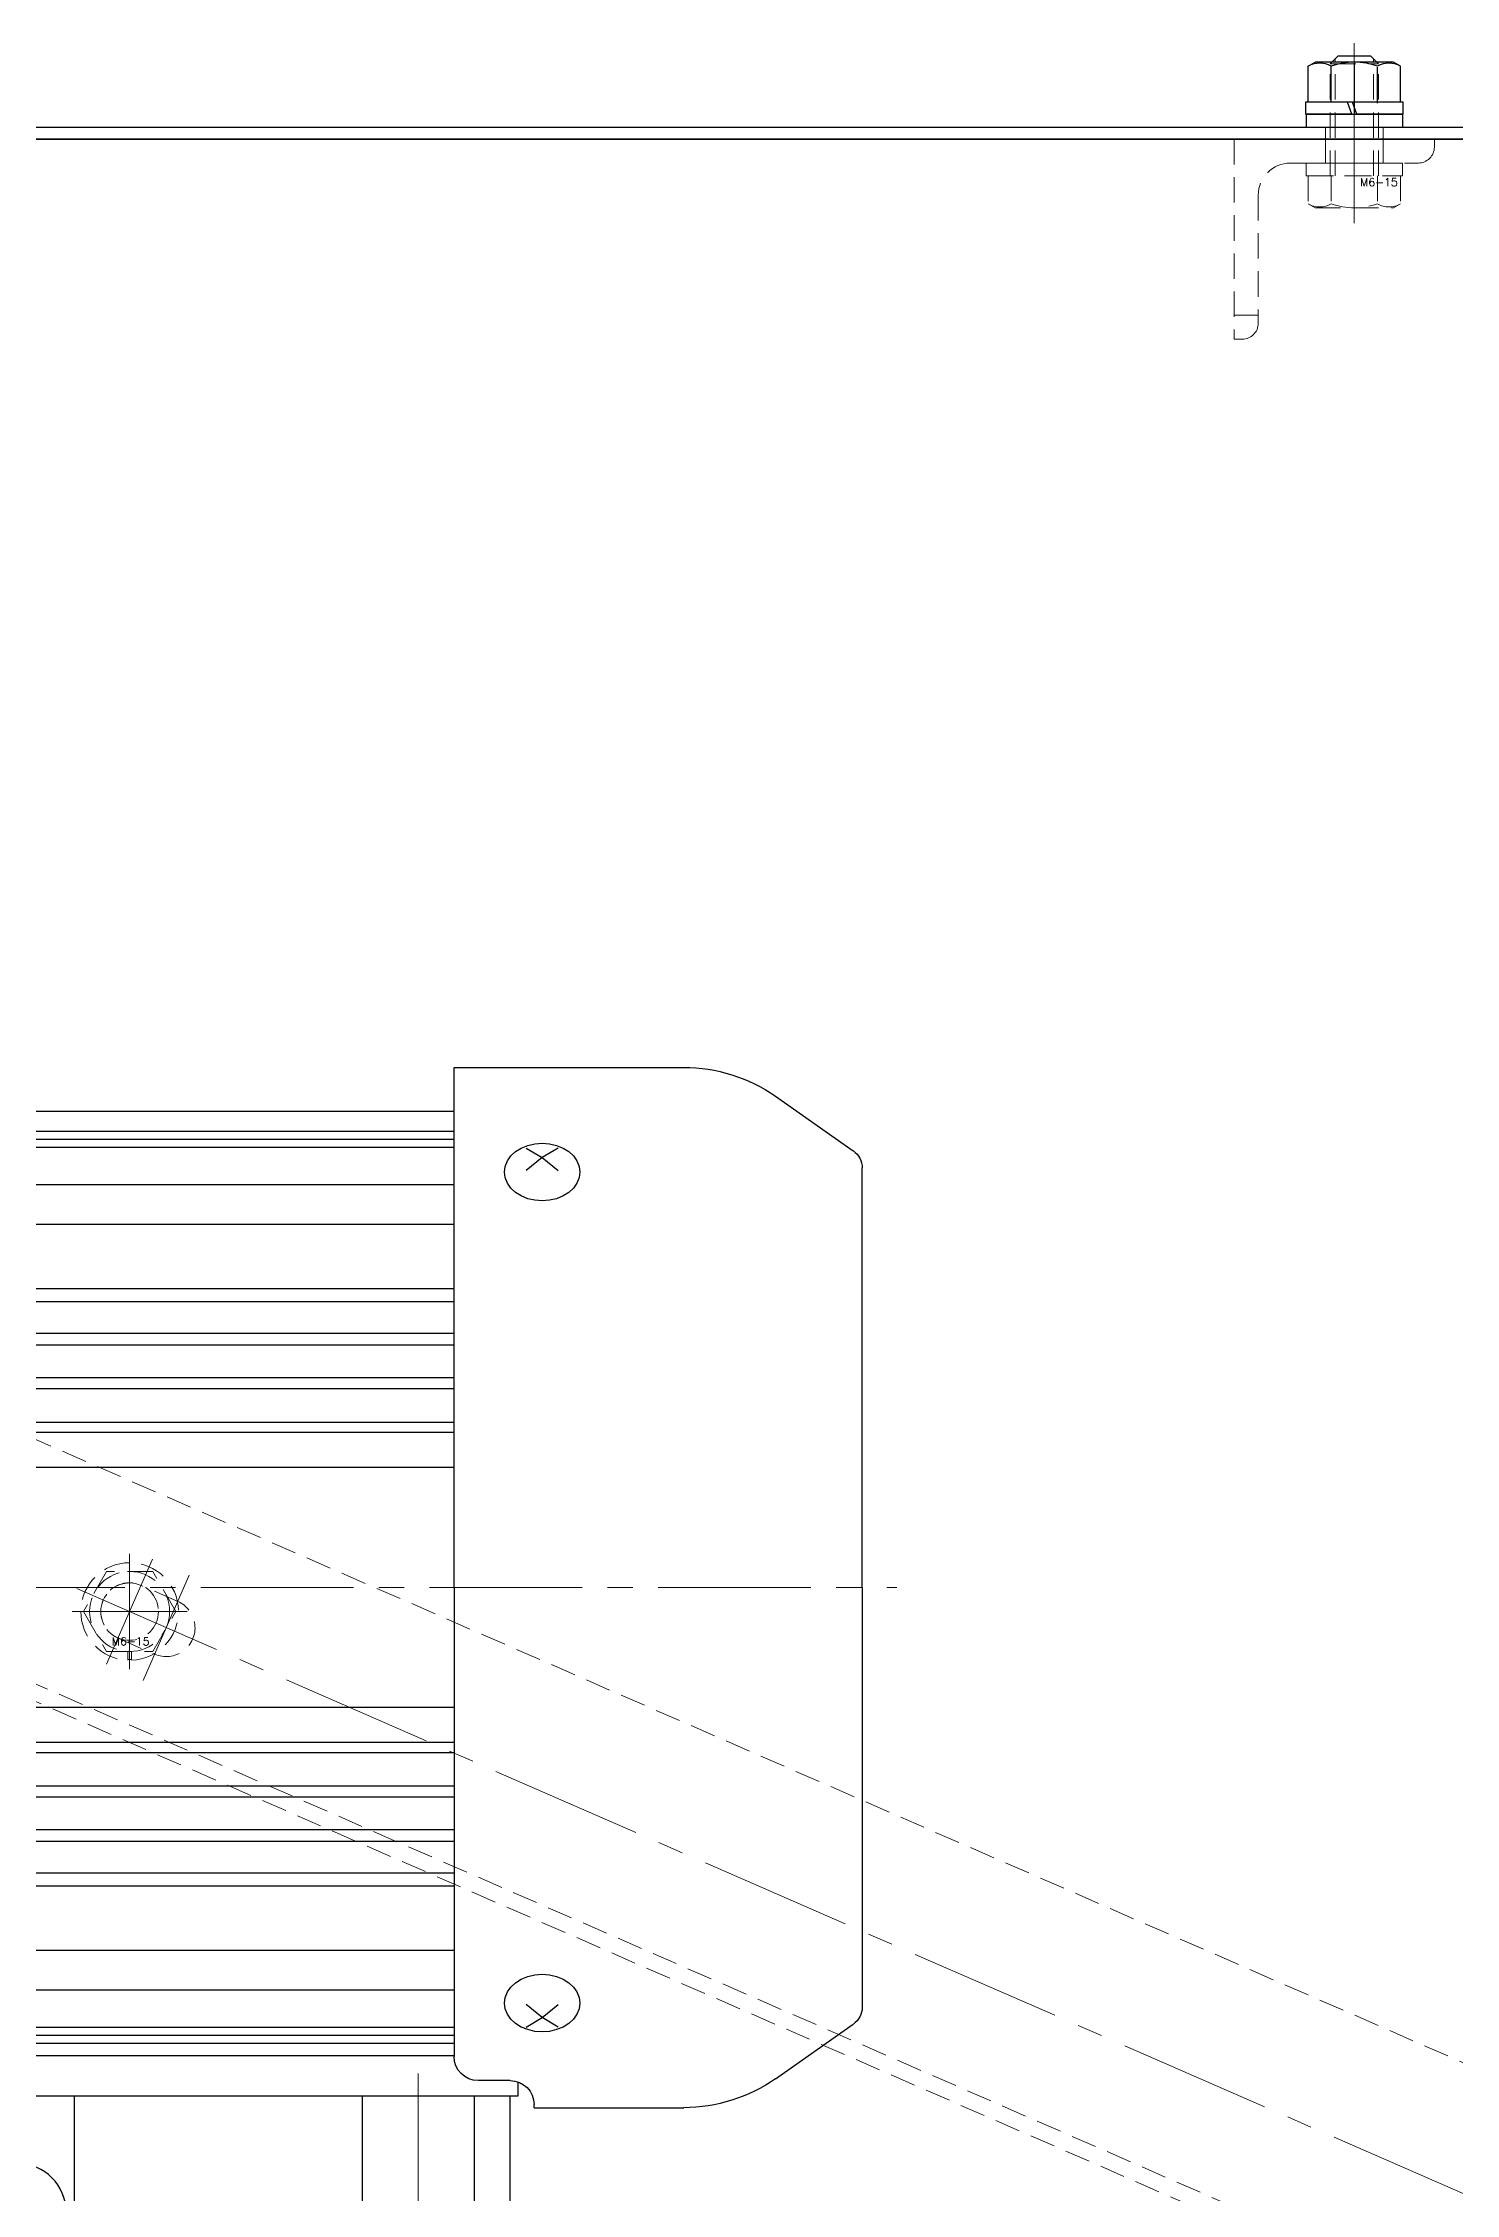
# Model space of a CAD drawing. Header units: millimetres. Extents: x 0 to 51411, y 0 to 16902.
# Drawn here: x 3284.3 to 3460.8, y 7584 to 7852.8 of the extents above; entities that cross this region are included whole.
import ezdxf

# ---------------------------------------------------------------- set-up
doc = ezdxf.new("R2010")
doc.units = ezdxf.units.MM
doc.linetypes.add('CENTER2', pattern=[28.575, 19.05, -3.175, 3.175, -3.175])
doc.linetypes.add('HIDDEN2', pattern=[4.7625, 3.175, -1.5875])
for name, color, linetype, lineweight in [('01_外形線', 7, 'Continuous', 25), ('02_細線', 5, 'Continuous', 13), ('03_かくれ線', 6, 'HIDDEN2', 13), ('04_中心線', 1, 'CENTER2', 9)]:
    doc.layers.add(name, color=color, linetype=linetype, lineweight=lineweight)
doc.styles.add('KSS_TXT', font='txt.shx', dxfattribs={"bigfont": 'extfont2.shx'})

# ---------------------------------------------------------------- blocks, each defined once
blk = doc.blocks.new('GM-SHYF-RH 0.4kW、1／160、＊＊V、60Hza')
at = {"layer": '01_外形線'}
for p, q in [((60, 72), (-105, 72)), ((60, 71), (-105, 71)), ((-84, 65.89), (-86.5, 64.44)), ((-84, 65.89), (-81.5, 64.44)), ((40, 65.89), (37.5, 64.44)), ((40, 65.89), (42.5, 64.44)), ((-86.5, 61.56), (-86.5, 64.44)), ((-81.5, 64.44), (-81.5, 61.56)), ((-68.09, 62.5), (24.09, 62.5)), ((37.5, 61.56), (37.5, 64.44)), ((42.5, 64.44), (42.5, 61.56)), ((-117, 60), (-117, -92)), ((-116, 60), (-116, -92)), ((-84, 60.11), (-86.5, 61.56)), ((-81.5, 61.56), (-84, 60.11)), ((24.09, 60.5), (-68.09, 60.5)), ((40, 60.11), (37.5, 61.56)), ((42.5, 61.56), (40, 60.11)), ((71, -92), (71, 60)), ((72, -92), (72, 60)), ((-242.5, 49), (-271.19, 49)), ((-242.5, -16), (-242.5, 49)), ((-282.67, 45.38), (-292.39, 38.57)), ((-242.5, 43.5), (-145.5, 43.5)), ((-175.5, 43.5), (-145.5, 43.5)), ((-145.5, 43.48), (-119.95, 43.94)), ((-145.5, -16), (-145.5, 43.5)), ((-145.5, 43.5), (-145.5, -16)), ((-242.5, 41), (-145.5, 41)), ((-139.5, 39.5), (-139.5, 40.5)), ((-128.5, -72.74), (-128.5, 40.74)), ((-255.5, 38.92), (-253.5, 37.74)), ((-253.5, 37.74), (-255.5, 36.09)), ((-251.5, 38.92), (-253.5, 37.74)), ((-253.5, 37.74), (-251.5, 36.09)), ((-242.5, 40), (-145.5, 40)), ((-242.5, 39), (-145.5, 39)), ((-139.5, 39.5), (-139.5, 39.1)), ((-293.5, -16), (-293.5, 36.44)), ((-136.5, 36.1), (-131.5, 36.1)), ((-242.5, 34.32), (-145.5, 34.32)), ((-117, 19.45), (-117, 33.23)), ((-107.5, -64.32), (-107.5, 32.32)), ((-105.5, 32.32), (-105.5, -64.32)), ((60.5, -64.32), (60.5, 32.32)), ((62.5, 32.32), (62.5, -64.32)), ((-242.5, 29.37), (-145.5, 29.37)), ((-136.5, 29.18), (-131.5, 29.18)), ((-139.5, 26.18), (-139.5, -16)), ((-136.5, 23), (-131.5, 23)), ((-242.5, 21.32), (-145.5, 21.32)), ((-242.5, 19.71), (-145.5, 19.71)), ((-5, 16.77), (-5, 20.8)), ((-5, 20.8), (5, 20.8)), ((5, 16.77), (5, 20.8)), ((-242.5, 15.75), (-145.5, 15.75)), ((-242.5, 14.28), (-145.5, 14.28)), ((-242.5, 10.19), (-145.5, 10.19)), ((-242.5, 8.83), (-145.5, 8.83)), ((-242.5, 4.64), (-145.5, 4.64)), ((-242.5, 3.37), (-145.5, 3.37)), ((-145.5, 4), (-139.5, 4)), ((-242.5, -1), (-145.5, -1)), ((-293.5, -16), (-293.5, -68.44)), ((-242.5, -16), (-242.5, -74.62)), ((-145.5, -16), (-145.5, -75.5)), ((-145.5, -75.5), (-145.5, -16)), ((-139.5, -58.18), (-139.5, -16)), ((-242.5, -31), (-145.5, -31)), ((-242.5, -35.37), (-145.5, -35.37)), ((-242.5, -36.64), (-145.5, -36.64)), ((-145.5, -36), (-139.5, -36)), ((-242.5, -40.83), (-145.5, -40.83)), ((-242.5, -42.19), (-145.5, -42.19)), ((-242.5, -46.28), (-145.5, -46.28)), ((-242.5, -47.75), (-145.5, -47.75)), ((-242.5, -51.71), (-145.5, -51.71)), ((-242.5, -53.32), (-145.5, -53.32)), ((-117, -51.45), (-117, -65.23)), ((-136.5, -55), (-131.5, -55)), ((-242.5, -61.37), (-145.5, -61.37)), ((-136.5, -61.18), (-131.5, -61.18)), ((-242.5, -66.32), (-145.5, -66.32)), ((-253.5, -69.74), (-255.5, -68.09)), ((-255.5, -70.92), (-253.5, -69.74)), ((-253.5, -69.74), (-251.5, -68.09)), ((-251.5, -70.92), (-253.5, -69.74)), ((-136.5, -68.1), (-131.5, -68.1)), ((-282.67, -77.38), (-292.39, -70.57)), ((-242.5, -71), (-145.5, -71)), ((-242.5, -72), (-145.5, -72)), ((-139.5, -71.5), (-139.5, -71.1)), ((-139.5, -71.5), (-139.5, -71.1)), ((-139.5, -71.5), (-139.5, -72.5)), ((-242.5, -73), (-145.5, -73)), ((-175.5, -74.5), (-242.5, -74.5)), ((-175.5, -79.5), (-175.5, -74.5)), ((-250.5, -79.5), (-250.5, -77.79)), ((-249.5, -77.62), (-245.5, -77.62)), ((-175.5, -75.5), (-145.5, -75.5)), ((-145.5, -75.48), (-119.95, -75.94)), ((-252.5, -81), (-252.5, -80.62)), ((-175.5, -79.5), (-250.5, -79.5)), ((-249.5, -108), (-249.5, -79.5)), ((-245, -79.5), (-245, -94)), ((-231, -79.5), (-231, -94)), ((-195, -79.5), (-195, -94)), ((-181, -79.5), (-181, -94)), ((-176.5, -108), (-176.5, -79.5)), ((-252.5, -81), (-271.19, -81)), ((-84, -92.11), (-86.5, -93.56)), ((-86.5, -96.44), (-86.5, -93.56)), ((-84, -92.11), (-81.5, -93.56)), ((-81.5, -93.56), (-81.5, -96.44)), ((-68.09, -92.5), (24.09, -92.5)), ((40, -92.11), (37.5, -93.56)), ((37.5, -96.44), (37.5, -93.56)), ((40, -92.11), (42.5, -93.56)), ((42.5, -93.56), (42.5, -96.44)), ((-84, -97.89), (-86.5, -96.44)), ((-81.5, -96.44), (-84, -97.89)), ((24.09, -94.5), (-68.09, -94.5)), ((40, -97.89), (37.5, -96.44)), ((42.5, -96.44), (40, -97.89)), ((-105, -103), (60, -103)), ((-105, -104), (60, -104)), ((-177.5, -109), (-248.5, -109)), ((-191.5, -109), (-191.5, -109.5)), ((-183.5, -109.5), (-191.5, -109.5)), ((-186, -109), (-186, -109.5)), ((-183.5, -109), (-183.5, -109.5))]:
    blk.add_line(p, q, dxfattribs=at)
for points in [[(-248.8, 35.92), (-248.89, 36.63), (-249.16, 37.3), (-249.59, 37.93), (-250.18, 38.47), (-250.89, 38.92), (-251.7, 39.25), (-252.58, 39.46), (-253.5, 39.53), (-254.42, 39.46), (-255.3, 39.25), (-256.11, 38.92), (-256.82, 38.47), (-257.41, 37.93), (-257.84, 37.3), (-258.11, 36.63), (-258.2, 35.92), (-258.11, 35.22), (-257.84, 34.54), (-257.41, 33.92), (-256.82, 33.38), (-256.11, 32.93), (-255.3, 32.59), (-254.42, 32.39), (-253.5, 32.32), (-252.58, 32.39), (-251.7, 32.59), (-250.89, 32.93), (-250.18, 33.38), (-249.59, 33.92), (-249.16, 34.54), (-248.89, 35.22)], [(-248.8, -67.92), (-248.89, -67.22), (-249.16, -66.54), (-249.59, -65.92), (-250.18, -65.38), (-250.89, -64.93), (-251.7, -64.59), (-252.58, -64.39), (-253.5, -64.32), (-254.42, -64.39), (-255.3, -64.59), (-256.11, -64.93), (-256.82, -65.38), (-257.41, -65.92), (-257.84, -66.54), (-258.11, -67.22), (-258.2, -67.92), (-258.11, -68.63), (-257.84, -69.3), (-257.41, -69.93), (-256.82, -70.47), (-256.11, -70.92), (-255.3, -71.25), (-254.42, -71.46), (-253.5, -71.53), (-252.58, -71.46), (-251.7, -71.25), (-250.89, -70.92), (-250.18, -70.47), (-249.59, -69.93), (-249.16, -69.3), (-248.89, -68.63)]]:
    blk.add_lwpolyline(points, close=True, dxfattribs=at)
for centre, radius in [((-84, 63), 5.5), ((-84, 63), 5), ((40, 63), 5.5), ((40, 63), 5), ((-102, 57), 10), ((57, 57), 10), ((-102, 57), 7), ((57, 57), 7), ((0, 0), 47.5), ((0, 0), 24), ((-102, -89), 10), ((57, -89), 10), ((-102, -89), 7), ((57, -89), 7), ((-188, -94), 6), ((-84, -95), 5.5), ((-84, -95), 5), ((40, -95), 5.5), ((40, -95), 5)]:
    blk.add_circle(centre, radius, dxfattribs=at)
for centre, radius, start, end in [((-105, 60), 12, 90, 180), ((-105, 60), 11, 90, 180), ((60, 60), 12, 0, 90), ((60, 60), 11, 0, 90), ((-68.09, 57), 5.5, 90, 159.3338), ((24.09, 57), 5.5, 20.6662, 90), ((-68.09, 57), 3.5, 90, 159.3338), ((24.09, 57), 3.5, 20.6662, 90), ((-84, 63), 13.5, 269.6249, 339.3338), ((-84, 63), 11.5, 269.6249, 339.3338), ((40, 63), 13.5, 200.6662, 266.9553), ((40, 63), 11.5, 200.6662, 266.9553), ((-84.11, 46), 5.5, 89.6249, 148.412), ((39.1, 46.02), 5.5, 31.5123, 86.9553), ((-271.19, 29), 20, 90, 125), ((-102, 57), 15.5, 279.2069, 328.412), ((-84.11, 46), 3.5, 89.6249, 148.412), ((39.1, 46.02), 3.5, 31.5123, 86.9553), ((57, 57), 15.5, 211.5123, 260.7931), ((-120, 46.94), 3, 271, 0), ((-102, 57), 17.5, 279.2069, 328.412), ((57, 57), 17.5, 211.5123, 260.7931), ((-142.5, 40.5), 3, 0, 90), ((-131.5, 40.74), 3, 0, 90.9812), ((-98, 32.32), 9.5, 99.2069, 180), ((53, 32.32), 9.5, 0, 80.7931), ((-290.9, 36.44), 2.6, 125, 180), ((-136.5, 39.1), 3, 180, 270), ((-98, 32.32), 7.5, 99.2069, 180), ((53, 32.32), 7.5, 0, 80.7931), ((-131.5, 33.1), 3, 0, 90), ((-136.5, 26.18), 3, 90, 180), ((-131.5, 26.18), 3, 0, 90), ((-136.5, 20), 3, 90, 180), ((0, 0), 17.5, 106.6015, 73.3985), ((-136.5, -52), 3, 180, 270), ((-136.5, -58.18), 3, 180, 270), ((-131.5, -58.18), 3, 270, 0), ((-98, -64.32), 9.5, 180, 260.7931), ((-98, -64.32), 7.5, 180, 260.7931), ((53, -64.32), 7.5, 279.2069, 0), ((53, -64.32), 9.5, 279.2069, 0), ((-131.5, -65.1), 3, 270, 0), ((-290.9, -68.44), 2.6, 180, 235), ((-136.5, -71.1), 3, 90, 180), ((-142.5, -72.5), 3, 270, 0), ((-102, -89), 17.5, 31.586, 80.7931), ((57, -89), 17.5, 99.2069, 148.4898), ((-245.5, -74.62), 3, 270, 0), ((-131.5, -72.74), 3, 269.0188, 0), ((-102, -89), 15.5, 31.586, 80.7931), ((57, -89), 15.5, 99.2069, 148.4898), ((-271.19, -61), 20, 235, 270), ((-249.5, -80.62), 3, 90, 180), ((-120, -78.94), 3, 0, 89), ((-84.11, -78), 3.5, 211.586, 270.3738), ((39.1, -78.02), 3.5, 273.046, 328.4898), ((-84.11, -78), 5.5, 211.586, 270.3738), ((-84, -95), 13.5, 20.6684, 90.3738), ((40, -95), 13.5, 93.046, 159.3316), ((39.1, -78.02), 5.5, 273.046, 328.4898), ((-84, -95), 11.5, 20.6684, 90.3738), ((40, -95), 11.5, 93.046, 159.3316), ((-68.09, -89), 5.5, 200.6684, 270), ((-68.09, -89), 3.5, 200.6684, 270), ((24.09, -89), 3.5, 270, 339.3316), ((24.09, -89), 5.5, 270, 339.3316), ((-238, -94), 7, 180, 0), ((-188, -94), 7, 180, 0), ((-105, -92), 12, 180, 270), ((-105, -92), 11, 180, 270), ((60, -92), 11, 270, 0), ((60, -92), 12, 270, 0), ((-248.5, -108), 1, 180, 270), ((-177.5, -108), 1, 270, 0)]:
    blk.add_arc(centre, radius, start, end, dxfattribs=at)
at = {"layer": '04_中心線'}
for p, q in [((-84, 70.38), (-84, 55.61)), ((40, 70.38), (40, 55.61)), ((-102, 69.46), (-102, 44.54)), ((57, 69.46), (57, 44.54)), ((0, 65.36), (0, -65.36)), ((-76.62, 63), (-91.38, 63)), ((47.38, 63), (32.62, 63)), ((-89.54, 57), (-114.46, 57)), ((69.46, 57), (44.54, 57)), ((65.36, 0), (-65.36, 0)), ((-96.56, -16), (-297.81, -16)), ((-238, -76.72), (-238, -104.7)), ((-188, -76.72), (-188, -104.7)), ((-102, -76.54), (-102, -101.46)), ((57, -76.54), (57, -101.46)), ((-84, -87.62), (-84, -102.39)), ((40, -87.62), (40, -102.39)), ((-89.54, -89), (-114.46, -89)), ((69.46, -89), (44.54, -89)), ((-247.59, -94), (-228.41, -94)), ((-198.19, -94), (-177.81, -94)), ((-76.62, -95), (-91.38, -95)), ((47.38, -95), (32.62, -95))]:
    blk.add_line(p, q, dxfattribs=at)

msp = doc.modelspace()

# ---------------------------------------------------------------- linework, layer by layer
at = {"layer": '01_外形線'}
for p, q in [((3442.366, 7849.857), (3443.239, 7850.362)), ((3442.366, 7845.362), (3442.366, 7849.857)), ((3453.039, 7850.362), (3443.239, 7850.362)), ((3445.252, 7845.362), (3445.252, 7849.857)), ((3445.339, 7850.362), (3446.139, 7851.162)), ((3446.139, 7851.162), (3450.139, 7851.162)), ((3448.139, 7850.262), (3448.139, 7845.262)), ((3450.939, 7850.362), (3450.139, 7851.162)), ((3451.026, 7845.262), (3451.026, 7849.757)), ((3453.913, 7849.857), (3453.039, 7850.362)), ((3453.913, 7845.362), (3453.913, 7849.857)), ((3447.293, 7845.362), (3442.039, 7845.362)), ((3442.039, 7845.362), (3442.039, 7843.862)), ((3447.839, 7843.862), (3442.039, 7843.862)), ((3442.139, 7843.862), (3454.139, 7843.862)), ((3442.139, 7843.862), (3442.139, 7842.262)), ((3453.913, 7845.362), (3442.366, 7845.362)), ((3447.839, 7843.862), (3447.293, 7845.362)), ((3454.239, 7845.362), (3447.893, 7845.362)), ((3448.439, 7843.862), (3447.893, 7845.362)), ((3448.139, 7845.362), (3448.139, 7843.862)), ((3454.239, 7843.862), (3448.439, 7843.862)), ((3454.139, 7843.862), (3454.139, 7842.262)), ((3454.239, 7843.862), (3454.239, 7845.362)), ((2926.139, 7842.262), (3488.139, 7842.262)), ((3488.139, 7840.762), (2926.139, 7840.762)), ((3253.139, 7840.762), (3648.139, 7840.762)), ((3442.139, 7842.262), (3454.139, 7842.262))]:
    msp.add_line(p, q, dxfattribs=at)
for centre, radius, start, end in [((3443.809, 7847.357), 2.887, 60.00001, 119.99999), ((3448.139, 7841.847), 8.514, 70.18087, 109.81913), ((3452.469, 7847.357), 2.887, 60.00001, 119.99999)]:
    msp.add_arc(centre, radius, start, end, dxfattribs=at)
at = {"layer": '02_細線'}
for p, q in [((3445.739, 7850.762), (3445.739, 7850.362)), ((3450.539, 7850.762), (3450.539, 7850.362))]:
    msp.add_line(p, q, dxfattribs=at)
at = {"layer": '03_かくれ線'}
for p, q in [((3445.139, 7850.162), (3445.339, 7850.362)), ((3445.139, 7850.162), (3451.139, 7850.162)), ((3445.139, 7836.162), (3445.139, 7850.162)), ((3445.739, 7836.162), (3445.739, 7850.362)), ((3450.539, 7836.162), (3450.539, 7850.362)), ((3451.139, 7850.162), (3450.939, 7850.362)), ((3451.139, 7836.162), (3451.139, 7850.162)), ((3448.139, 7832.762), (3448.139, 7845.762)), ((3433.139, 7840.762), (3433.139, 7815.762)), ((3433.139, 7840.762), (3458.139, 7840.762)), ((3444.539, 7840.262), (3444.539, 7842.262)), ((3444.539, 7840.762), (3444.539, 7842.262)), ((3444.539, 7840.762), (3444.539, 7842.262)), ((3444.539, 7842.262), (3444.539, 7840.762)), ((3444.539, 7837.762), (3444.539, 7840.762)), ((3444.539, 7840.762), (3444.539, 7837.762)), ((3451.739, 7840.262), (3451.739, 7842.262)), ((3451.739, 7840.762), (3451.739, 7842.262)), ((3451.739, 7840.762), (3451.739, 7842.262)), ((3451.739, 7842.262), (3451.739, 7840.762)), ((3451.739, 7837.762), (3451.739, 7840.762)), ((3451.739, 7840.762), (3451.739, 7837.762)), ((3458.139, 7840.762), (3458.139, 7839.762)), ((3440.139, 7837.762), (3456.139, 7837.762)), ((3442.139, 7837.762), (3454.139, 7837.762)), ((3442.139, 7837.762), (3442.139, 7836.162)), ((3454.139, 7837.762), (3454.139, 7836.162)), ((3442.139, 7836.162), (3454.139, 7836.162)), ((3442.366, 7836.162), (3442.366, 7832.666)), ((3442.366, 7836.162), (3453.913, 7836.162)), ((3445.252, 7836.162), (3445.252, 7832.666)), ((3451.026, 7836.162), (3451.026, 7832.666)), ((3453.913, 7836.162), (3453.913, 7832.666)), ((3436.139, 7833.762), (3436.139, 7817.762)), ((3442.366, 7832.666), (3443.239, 7832.162)), ((3453.913, 7832.666), (3453.039, 7832.162)), ((3443.239, 7832.162), (3453.039, 7832.162)), ((3436.139, 7818.762), (3433.139, 7818.762)), ((3433.139, 7815.762), (3434.139, 7815.762)), ((3292.206, 7661.762), (3289.319, 7656.762)), ((3297.98, 7661.762), (3292.206, 7661.762)), ((3300.866, 7656.762), (3297.98, 7661.762)), ((3551.1, 7530.847), (3257.815, 7658.847)), ((3289.319, 7656.762), (3292.206, 7651.762)), ((3297.98, 7651.762), (3300.866, 7656.762)), ((3292.206, 7651.762), (3297.98, 7651.762)), ((3294.868, 7651.762), (3294.868, 7650.666)), ((3295.318, 7651.762), (3295.318, 7650.666))]:
    msp.add_line(p, q, dxfattribs=at)
for points in [[(3267.015, 7679.927, -0.4142136), (3273.598, 7682.509), (3557.717, 7558.509, -0.4142136), (3560.3, 7551.927), (3550.3, 7529.014), (3257.015, 7657.014)], [(3298.222, 7651.431, 1), (3301.102, 7658.029), (3296.519, 7660.029, 1), (3293.639, 7653.431)]]:
    msp.add_lwpolyline(points, format="xyb", close=True, dxfattribs=at)
for radius in [5, 3.6]:
    msp.add_circle((3295.093, 7656.762), radius, dxfattribs=at)
for centre, radius, start, end in [((3440.139, 7833.762), 4, 90, 180), ((3456.139, 7839.762), 2, 270, 0), ((3443.809, 7835.166), 2.887, 240.00001, 299.99999), ((3448.139, 7840.676), 8.514, 250.18087, 289.81913), ((3452.469, 7835.166), 2.887, 240.00001, 299.99999), ((3434.139, 7817.762), 2, 270, 0), ((3295.093, 7656.762), 6.1, 272.11385, 267.88615), ((3295.093, 7656.762), 6, 267.88615, 272.1491)]:
    msp.add_arc(centre, radius, start, end, dxfattribs=at)
at = {"layer": '04_中心線'}
for p, q in [((3448.139, 7852.762), (3448.139, 7830.262)), ((3448.139, 7830.262), (3448.139, 7852.262)), ((3448.139, 7833.262), (3448.139, 7852.262)), ((3448.139, 7830.762), (3448.139, 7852.262)), ((3448.139, 7851.162), (3448.139, 7832.162)), ((3448.139, 7832.262), (3448.139, 7845.262)), ((3292.213, 7650.163), (3297.945, 7663.297)), ((3295.093, 7649.562), (3295.093, 7663.962)), ((3295.093, 7662.862), (3295.093, 7650.662)), ((3296.796, 7648.163), (3302.528, 7661.297)), ((3288.494, 7659.642), (3530.821, 7553.882)), ((3287.893, 7656.762), (3302.293, 7656.762)), ((3301.193, 7656.762), (3288.993, 7656.762))]:
    msp.add_line(p, q, dxfattribs=at)

# ---------------------------------------------------------------- block references
at = {"xscale": -1}
msp.add_blockref('GM-SHYF-RH 0.4kW、1／160、＊＊V、60Hza', (3093.139, 7675.762), dxfattribs=at)

# ---------------------------------------------------------------- texts
at = {"layer": '03_かくれ線', "style": 'KSS_TXT'}
for p in [(3448.854, 7834.871), (3292.858, 7652.533)]:
    msp.add_text('M6-15', height=1, dxfattribs=at).set_placement(p)

doc.saveas('drawing.dxf')
